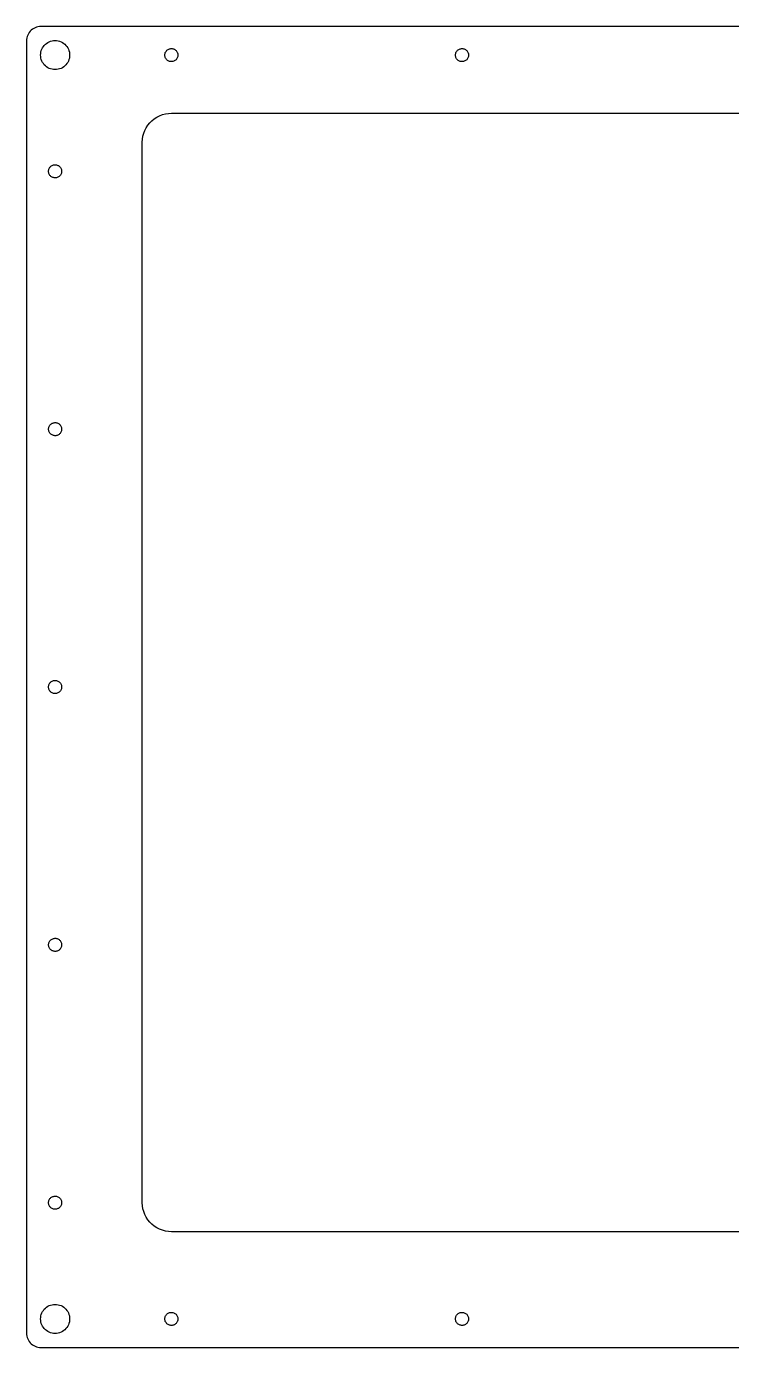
# Model space of a CAD drawing. Header units: metres. Extents: x -250 to 250, y -227 to 227.
# Drawn here: x -249.9 to -7.2, y -227.4 to 227.4 of the extents above; entities that cross this region are included whole.
import ezdxf

# ---------------------------------------------------------------- set-up
doc = ezdxf.new("R2010")
doc.units = ezdxf.units.M

msp = doc.modelspace()

# ---------------------------------------------------------------- linework, layer by layer
for p, q in [((-244.875, 227.375), (-245.398, 227.348)), ((244.875, 227.375), (-244.875, 227.375)), ((-249.848, 222.898), (-249.875, 222.375)), ((-249.766, 223.415), (-249.848, 222.898)), ((-249.63, 223.92), (-249.766, 223.415)), ((-249.443, 224.409), (-249.63, 223.92)), ((-249.205, 224.875), (-249.443, 224.409)), ((-248.92, 225.314), (-249.205, 224.875)), ((-248.591, 225.721), (-248.92, 225.314)), ((-248.221, 226.091), (-248.591, 225.721)), ((-247.814, 226.42), (-248.221, 226.091)), ((-247.375, 226.705), (-247.814, 226.42)), ((-246.909, 226.943), (-247.375, 226.705)), ((-246.42, 227.13), (-246.909, 226.943)), ((-245.915, 227.266), (-246.42, 227.13)), ((-245.398, 227.348), (-245.915, 227.266)), ((-249.875, 222.375), (-249.875, -222.375)), ((-244.973, 218.023), (-244.891, 218.54)), ((-244.891, 218.54), (-244.755, 219.045)), ((-244.755, 219.045), (-244.568, 219.534)), ((-244.568, 219.534), (-244.33, 220)), ((-244.33, 220), (-244.045, 220.439)), ((-244.045, 220.439), (-243.716, 220.846)), ((-243.716, 220.846), (-243.346, 221.216)), ((-243.346, 221.216), (-242.939, 221.545)), ((-242.939, 221.545), (-242.5, 221.83)), ((-242.5, 221.83), (-242.034, 222.068)), ((-242.034, 222.068), (-241.545, 222.255)), ((-241.545, 222.255), (-241.04, 222.391)), ((-241.04, 222.391), (-240.523, 222.473)), ((-240.523, 222.473), (-240, 222.5)), ((-240, 222.5), (-239.477, 222.473)), ((-239.477, 222.473), (-238.96, 222.391)), ((-238.96, 222.391), (-238.455, 222.255)), ((-238.455, 222.255), (-237.966, 222.068)), ((-237.966, 222.068), (-237.5, 221.83)), ((-237.5, 221.83), (-237.061, 221.545)), ((-237.061, 221.545), (-236.654, 221.216)), ((-236.654, 221.216), (-236.284, 220.846)), ((-236.284, 220.846), (-235.955, 220.439)), ((-235.955, 220.439), (-235.67, 220)), ((-235.67, 220), (-235.432, 219.534)), ((-235.432, 219.534), (-235.245, 219.045)), ((-235.245, 219.045), (-235.109, 218.54)), ((-235.109, 218.54), (-235.027, 218.023)), ((-202.165, 218.112), (-202.085, 218.347)), ((-202.085, 218.347), (-201.979, 218.571)), ((-201.979, 218.571), (-201.849, 218.782)), ((-201.849, 218.782), (-201.697, 218.978)), ((-201.697, 218.978), (-201.524, 219.155)), ((-201.524, 219.155), (-201.333, 219.313)), ((-201.333, 219.313), (-201.125, 219.449)), ((-201.125, 219.449), (-200.904, 219.56)), ((-200.904, 219.56), (-200.672, 219.647)), ((-200.672, 219.647), (-200.431, 219.708)), ((-200.431, 219.708), (-200.186, 219.742)), ((-200.186, 219.742), (-199.938, 219.749)), ((-199.938, 219.749), (-199.691, 219.729)), ((-199.691, 219.729), (-199.448, 219.681)), ((-199.448, 219.681), (-199.211, 219.607)), ((-199.211, 219.607), (-198.984, 219.508)), ((-198.984, 219.508), (-198.769, 219.384)), ((-198.769, 219.384), (-198.57, 219.237)), ((-198.57, 219.237), (-198.387, 219.069)), ((-198.387, 219.069), (-198.224, 218.882)), ((-198.224, 218.882), (-198.083, 218.678)), ((-198.083, 218.678), (-197.965, 218.46)), ((-197.965, 218.46), (-197.872, 218.231)), ((-102.165, 218.112), (-102.085, 218.347)), ((-102.085, 218.347), (-101.979, 218.571)), ((-101.979, 218.571), (-101.849, 218.782)), ((-101.849, 218.782), (-101.697, 218.978)), ((-101.697, 218.978), (-101.524, 219.155)), ((-101.524, 219.155), (-101.333, 219.313)), ((-101.333, 219.313), (-101.125, 219.449)), ((-101.125, 219.449), (-100.904, 219.56)), ((-100.904, 219.56), (-100.672, 219.647)), ((-100.672, 219.647), (-100.431, 219.708)), ((-100.431, 219.708), (-100.186, 219.742)), ((-100.186, 219.742), (-99.938, 219.749)), ((-99.938, 219.749), (-99.6909, 219.729)), ((-99.6909, 219.729), (-99.4476, 219.681)), ((-99.4476, 219.681), (-99.2111, 219.607)), ((-99.2111, 219.607), (-98.984, 219.508)), ((-98.984, 219.508), (-98.7694, 219.384)), ((-98.7694, 219.384), (-98.5696, 219.237)), ((-98.5696, 219.237), (-98.3872, 219.069)), ((-98.3872, 219.069), (-98.2244, 218.882)), ((-98.2244, 218.882), (-98.0832, 218.678)), ((-98.0832, 218.678), (-97.9652, 218.46)), ((-97.9652, 218.46), (-97.8719, 218.231)), ((-245, 217.5), (-244.973, 218.023)), ((-244.973, 216.977), (-245, 217.5)), ((-244.891, 216.46), (-244.973, 216.977)), ((-244.755, 215.955), (-244.891, 216.46)), ((-244.568, 215.466), (-244.755, 215.955)), ((-244.33, 215), (-244.568, 215.466)), ((-244.045, 214.561), (-244.33, 215)), ((-243.716, 214.154), (-244.045, 214.561)), ((-243.346, 213.784), (-243.716, 214.154)), ((-242.939, 213.455), (-243.346, 213.784)), ((-236.654, 213.784), (-237.061, 213.455)), ((-236.284, 214.154), (-236.654, 213.784)), ((-235.955, 214.561), (-236.284, 214.154)), ((-235.67, 215), (-235.955, 214.561)), ((-235.432, 215.466), (-235.67, 215)), ((-235.245, 215.955), (-235.432, 215.466)), ((-235.109, 216.46), (-235.245, 215.955)), ((-235.027, 216.977), (-235.109, 216.46)), ((-235.027, 218.023), (-235, 217.5)), ((-235, 217.5), (-235.027, 216.977)), ((-202.247, 217.624), (-202.219, 217.87)), ((-202.247, 217.376), (-202.247, 217.624)), ((-202.219, 217.13), (-202.247, 217.376)), ((-202.219, 217.87), (-202.165, 218.112)), ((-202.165, 216.888), (-202.219, 217.13)), ((-202.085, 216.653), (-202.165, 216.888)), ((-201.979, 216.429), (-202.085, 216.653)), ((-201.849, 216.218), (-201.979, 216.429)), ((-201.697, 216.022), (-201.849, 216.218)), ((-201.524, 215.845), (-201.697, 216.022)), ((-201.333, 215.687), (-201.524, 215.845)), ((-201.125, 215.551), (-201.333, 215.687)), ((-200.904, 215.44), (-201.125, 215.551)), ((-200.672, 215.353), (-200.904, 215.44)), ((-200.431, 215.292), (-200.672, 215.353)), ((-200.186, 215.258), (-200.431, 215.292)), ((-199.938, 215.251), (-200.186, 215.258)), ((-199.691, 215.271), (-199.938, 215.251)), ((-199.448, 215.319), (-199.691, 215.271)), ((-199.211, 215.393), (-199.448, 215.319)), ((-198.984, 215.492), (-199.211, 215.393)), ((-198.769, 215.616), (-198.984, 215.492)), ((-198.57, 215.763), (-198.769, 215.616)), ((-198.387, 215.931), (-198.57, 215.763)), ((-198.224, 216.118), (-198.387, 215.931)), ((-198.083, 216.322), (-198.224, 216.118)), ((-197.965, 216.54), (-198.083, 216.322)), ((-197.872, 216.769), (-197.965, 216.54)), ((-197.872, 218.231), (-197.804, 217.992)), ((-197.804, 217.008), (-197.872, 216.769)), ((-197.804, 217.992), (-197.764, 217.748)), ((-197.764, 217.252), (-197.804, 217.008)), ((-197.764, 217.748), (-197.75, 217.5)), ((-197.75, 217.5), (-197.764, 217.252)), ((-102.247, 217.624), (-102.219, 217.87)), ((-102.247, 217.376), (-102.247, 217.624)), ((-102.219, 217.13), (-102.247, 217.376)), ((-102.219, 217.87), (-102.165, 218.112)), ((-102.165, 216.888), (-102.219, 217.13)), ((-102.085, 216.653), (-102.165, 216.888)), ((-101.979, 216.429), (-102.085, 216.653)), ((-101.849, 216.218), (-101.979, 216.429)), ((-101.697, 216.022), (-101.849, 216.218)), ((-101.524, 215.845), (-101.697, 216.022)), ((-101.333, 215.687), (-101.524, 215.845)), ((-101.125, 215.551), (-101.333, 215.687)), ((-100.904, 215.44), (-101.125, 215.551)), ((-100.672, 215.353), (-100.904, 215.44)), ((-100.431, 215.292), (-100.672, 215.353)), ((-100.186, 215.258), (-100.431, 215.292)), ((-99.938, 215.251), (-100.186, 215.258)), ((-99.6909, 215.271), (-99.938, 215.251)), ((-99.4476, 215.319), (-99.6909, 215.271)), ((-99.2111, 215.393), (-99.4476, 215.319)), ((-98.984, 215.492), (-99.2111, 215.393)), ((-98.7694, 215.616), (-98.984, 215.492)), ((-98.5696, 215.763), (-98.7694, 215.616)), ((-98.3872, 215.931), (-98.5696, 215.763)), ((-98.2244, 216.118), (-98.3872, 215.931)), ((-98.0832, 216.322), (-98.2244, 216.118)), ((-97.9652, 216.54), (-98.0832, 216.322)), ((-97.8719, 216.769), (-97.9652, 216.54)), ((-97.8719, 218.231), (-97.8045, 217.992)), ((-97.8045, 217.008), (-97.8719, 216.769)), ((-97.8045, 217.992), (-97.7637, 217.748)), ((-97.7637, 217.252), (-97.8045, 217.008)), ((-97.7637, 217.748), (-97.75, 217.5)), ((-97.75, 217.5), (-97.7637, 217.252)), ((-242.5, 213.17), (-242.939, 213.455)), ((-242.034, 212.932), (-242.5, 213.17)), ((-241.545, 212.745), (-242.034, 212.932)), ((-241.04, 212.609), (-241.545, 212.745)), ((-240.523, 212.527), (-241.04, 212.609)), ((-240, 212.5), (-240.523, 212.527)), ((-239.477, 212.527), (-240, 212.5)), ((-238.96, 212.609), (-239.477, 212.527)), ((-238.455, 212.745), (-238.96, 212.609)), ((-237.966, 212.932), (-238.455, 212.745)), ((-237.5, 213.17), (-237.966, 212.932)), ((-237.061, 213.455), (-237.5, 213.17)), ((-206.691, 194.931), (-205.878, 195.59)), ((-205.878, 195.59), (-205, 196.16)), ((-205, 196.16), (-204.067, 196.635)), ((-204.067, 196.635), (-203.09, 197.011)), ((-203.09, 197.011), (-202.079, 197.281)), ((-202.079, 197.281), (-201.045, 197.445)), ((-201.045, 197.445), (-200, 197.5)), ((-200, 197.5), (200, 197.5)), ((-209.511, 190.59), (-209.135, 191.567)), ((-209.135, 191.567), (-208.66, 192.5)), ((-208.66, 192.5), (-208.09, 193.378)), ((-208.09, 193.378), (-207.431, 194.191)), ((-207.431, 194.191), (-206.691, 194.931)), ((-210, 187.5), (-209.945, 188.545)), ((-210, -177.5), (-210, 187.5)), ((-209.945, 188.545), (-209.781, 189.579)), ((-209.781, 189.579), (-209.511, 190.59)), ((-242.25, 177.5), (-242.236, 177.748)), ((-242.236, 177.252), (-242.25, 177.5)), ((-242.236, 177.748), (-242.196, 177.992)), ((-242.196, 177.992), (-242.128, 178.231)), ((-242.128, 178.231), (-242.035, 178.46)), ((-242.035, 178.46), (-241.917, 178.678)), ((-241.917, 178.678), (-241.776, 178.882)), ((-241.776, 178.882), (-241.613, 179.069)), ((-241.613, 179.069), (-241.43, 179.237)), ((-241.43, 179.237), (-241.231, 179.384)), ((-241.231, 179.384), (-241.016, 179.508)), ((-241.016, 179.508), (-240.789, 179.607)), ((-240.789, 179.607), (-240.552, 179.681)), ((-240.552, 179.681), (-240.309, 179.729)), ((-240.309, 179.729), (-240.062, 179.749)), ((-240.062, 179.749), (-239.814, 179.742)), ((-239.814, 179.742), (-239.569, 179.708)), ((-239.569, 179.708), (-239.328, 179.647)), ((-239.328, 179.647), (-239.096, 179.56)), ((-239.096, 179.56), (-238.875, 179.449)), ((-238.875, 179.449), (-238.667, 179.313)), ((-238.667, 179.313), (-238.476, 179.155)), ((-238.476, 179.155), (-238.303, 178.978)), ((-238.303, 178.978), (-238.151, 178.782)), ((-238.151, 178.782), (-238.021, 178.571)), ((-238.021, 178.571), (-237.915, 178.347)), ((-237.915, 178.347), (-237.835, 178.112)), ((-237.835, 178.112), (-237.781, 177.87)), ((-237.781, 177.87), (-237.753, 177.624)), ((-237.753, 177.376), (-237.781, 177.13)), ((-237.753, 177.624), (-237.753, 177.376)), ((-242.196, 177.008), (-242.236, 177.252)), ((-242.128, 176.769), (-242.196, 177.008)), ((-242.035, 176.54), (-242.128, 176.769)), ((-241.917, 176.322), (-242.035, 176.54)), ((-241.776, 176.118), (-241.917, 176.322)), ((-241.613, 175.931), (-241.776, 176.118)), ((-241.43, 175.763), (-241.613, 175.931)), ((-241.231, 175.616), (-241.43, 175.763)), ((-241.016, 175.492), (-241.231, 175.616)), ((-240.789, 175.393), (-241.016, 175.492)), ((-240.552, 175.319), (-240.789, 175.393)), ((-240.309, 175.271), (-240.552, 175.319)), ((-240.062, 175.251), (-240.309, 175.271)), ((-239.814, 175.258), (-240.062, 175.251)), ((-239.569, 175.292), (-239.814, 175.258)), ((-239.328, 175.353), (-239.569, 175.292)), ((-239.096, 175.44), (-239.328, 175.353)), ((-238.875, 175.551), (-239.096, 175.44)), ((-238.667, 175.687), (-238.875, 175.551)), ((-238.476, 175.845), (-238.667, 175.687)), ((-238.303, 176.022), (-238.476, 175.845)), ((-238.151, 176.218), (-238.303, 176.022)), ((-238.021, 176.429), (-238.151, 176.218)), ((-237.915, 176.653), (-238.021, 176.429)), ((-237.835, 176.888), (-237.915, 176.653)), ((-237.781, 177.13), (-237.835, 176.888)), ((-240.552, 90.9312), (-240.309, 90.9787)), ((-240.309, 90.9787), (-240.062, 90.9991)), ((-240.062, 90.9991), (-239.814, 90.9923)), ((-239.814, 90.9923), (-239.569, 90.9583)), ((-239.569, 90.9583), (-239.328, 90.8974)), ((-242.25, 88.75), (-242.236, 88.9975)), ((-242.236, 88.5025), (-242.25, 88.75)), ((-242.236, 88.9975), (-242.196, 89.242)), ((-242.196, 88.258), (-242.236, 88.5025)), ((-242.196, 89.242), (-242.128, 89.4806)), ((-242.128, 88.0194), (-242.196, 88.258)), ((-242.128, 89.4806), (-242.035, 89.7102)), ((-242.035, 87.7897), (-242.128, 88.0194)), ((-242.035, 89.7102), (-241.917, 89.9283)), ((-241.917, 87.5717), (-242.035, 87.7897)), ((-241.917, 89.9283), (-241.776, 90.132)), ((-241.776, 87.368), (-241.917, 87.5717)), ((-241.776, 90.132), (-241.613, 90.3189)), ((-241.613, 87.1811), (-241.776, 87.368)), ((-241.613, 90.3189), (-241.43, 90.4868)), ((-241.43, 87.0132), (-241.613, 87.1811)), ((-241.43, 90.4868), (-241.231, 90.6336)), ((-241.231, 86.8664), (-241.43, 87.0132)), ((-241.231, 90.6336), (-241.016, 90.7576)), ((-241.016, 86.7424), (-241.231, 86.8664)), ((-241.016, 90.7576), (-240.789, 90.8571)), ((-240.789, 86.6429), (-241.016, 86.7424)), ((-240.789, 90.8571), (-240.552, 90.9312)), ((-240.552, 86.5688), (-240.789, 86.6429)), ((-240.309, 86.5213), (-240.552, 86.5688)), ((-240.062, 86.5009), (-240.309, 86.5213)), ((-239.814, 86.5077), (-240.062, 86.5009)), ((-239.569, 86.5417), (-239.814, 86.5077)), ((-239.328, 86.6026), (-239.569, 86.5417)), ((-239.328, 90.8974), (-239.096, 90.8105)), ((-239.096, 86.6895), (-239.328, 86.6026)), ((-239.096, 90.8105), (-238.875, 90.6985)), ((-238.875, 86.8014), (-239.096, 86.6895)), ((-238.875, 90.6985), (-238.667, 90.563)), ((-238.667, 86.937), (-238.875, 86.8014)), ((-238.667, 90.563), (-238.476, 90.4054)), ((-238.476, 87.0946), (-238.667, 86.937)), ((-238.476, 90.4054), (-238.303, 90.2277)), ((-238.303, 87.2723), (-238.476, 87.0946)), ((-238.303, 90.2277), (-238.151, 90.0321)), ((-238.151, 87.4679), (-238.303, 87.2723)), ((-238.151, 90.0321), (-238.021, 89.8209)), ((-238.021, 87.6791), (-238.151, 87.4679)), ((-238.021, 89.8209), (-237.915, 89.5967)), ((-237.915, 87.9033), (-238.021, 87.6791)), ((-237.915, 89.5967), (-237.835, 89.3622)), ((-237.835, 88.1378), (-237.915, 87.9033)), ((-237.835, 89.3622), (-237.781, 89.1203)), ((-237.781, 88.3797), (-237.835, 88.1378)), ((-237.781, 89.1203), (-237.753, 88.8739)), ((-237.753, 88.6261), (-237.781, 88.3797)), ((-237.753, 88.8739), (-237.753, 88.6261)), ((-242.25, 0), (-242.236, 0.24751)), ((-242.236, -0.24751), (-242.25, 0)), ((-242.236, 0.24751), (-242.196, 0.49202)), ((-242.196, 0.49202), (-242.128, 0.73056)), ((-242.128, 0.73056), (-242.035, 0.96024)), ((-242.035, 0.96024), (-241.917, 1.17825)), ((-241.917, 1.17825), (-241.776, 1.38197)), ((-241.776, 1.38197), (-241.613, 1.56891)), ((-241.613, 1.56891), (-241.43, 1.7368)), ((-241.43, 1.7368), (-241.231, 1.88362)), ((-241.231, 1.88362), (-241.016, 2.00757)), ((-241.016, 2.00757), (-240.789, 2.10715)), ((-240.789, 2.10715), (-240.552, 2.18114)), ((-240.552, 2.18114), (-240.309, 2.22867)), ((-240.309, 2.22867), (-240.062, 2.24915)), ((-240.062, 2.24915), (-239.814, 2.24231)), ((-239.814, 2.24231), (-239.569, 2.20825)), ((-239.569, 2.20825), (-239.328, 2.1474)), ((-239.328, 2.1474), (-239.096, 2.06049)), ((-239.096, 2.06049), (-238.875, 1.94855)), ((-238.875, 1.94855), (-238.667, 1.81296)), ((-238.667, 1.81296), (-238.476, 1.65536)), ((-238.476, 1.65536), (-238.303, 1.47769)), ((-238.303, 1.47769), (-238.151, 1.28206)), ((-238.151, 1.28206), (-238.021, 1.07088)), ((-238.021, 1.07088), (-237.915, 0.84669)), ((-237.915, 0.84669), (-237.835, 0.61223)), ((-237.835, 0.61223), (-237.781, 0.37033)), ((-237.781, 0.37033), (-237.753, 0.12395)), ((-237.753, 0.12395), (-237.753, -0.12395)), ((-242.196, -0.49202), (-242.236, -0.24751)), ((-242.128, -0.73056), (-242.196, -0.49202)), ((-242.035, -0.96024), (-242.128, -0.73056)), ((-241.917, -1.17825), (-242.035, -0.96024)), ((-241.776, -1.38197), (-241.917, -1.17825)), ((-241.613, -1.56891), (-241.776, -1.38197)), ((-241.43, -1.7368), (-241.613, -1.56891)), ((-241.231, -1.88362), (-241.43, -1.7368)), ((-241.016, -2.00757), (-241.231, -1.88362)), ((-240.789, -2.10715), (-241.016, -2.00757)), ((-240.552, -2.18114), (-240.789, -2.10715)), ((-240.309, -2.22867), (-240.552, -2.18114)), ((-240.062, -2.24915), (-240.309, -2.22867)), ((-239.814, -2.24231), (-240.062, -2.24915)), ((-239.569, -2.20825), (-239.814, -2.24231)), ((-239.328, -2.1474), (-239.569, -2.20825)), ((-239.096, -2.06049), (-239.328, -2.1474)), ((-238.875, -1.94855), (-239.096, -2.06049)), ((-238.667, -1.81296), (-238.875, -1.94855)), ((-238.476, -1.65536), (-238.667, -1.81296)), ((-238.303, -1.47769), (-238.476, -1.65536)), ((-238.151, -1.28206), (-238.303, -1.47769)), ((-238.021, -1.07088), (-238.151, -1.28206)), ((-237.915, -0.84669), (-238.021, -1.07088)), ((-237.835, -0.61223), (-237.915, -0.84669)), ((-237.781, -0.37033), (-237.835, -0.61223)), ((-237.753, -0.12395), (-237.781, -0.37033)), ((-242.25, -88.75), (-242.236, -88.5025)), ((-242.236, -88.9975), (-242.25, -88.75)), ((-242.236, -88.5025), (-242.196, -88.258)), ((-242.196, -89.242), (-242.236, -88.9975)), ((-242.196, -88.258), (-242.128, -88.0194)), ((-242.128, -89.4806), (-242.196, -89.242)), ((-242.128, -88.0194), (-242.035, -87.7897)), ((-242.035, -89.7102), (-242.128, -89.4806)), ((-242.035, -87.7897), (-241.917, -87.5717)), ((-241.917, -89.9283), (-242.035, -89.7102)), ((-241.917, -87.5717), (-241.776, -87.368)), ((-241.776, -90.132), (-241.917, -89.9283)), ((-241.776, -87.368), (-241.613, -87.1811)), ((-241.613, -90.3189), (-241.776, -90.132)), ((-241.613, -87.1811), (-241.43, -87.0132)), ((-241.43, -90.4868), (-241.613, -90.3189)), ((-241.43, -87.0132), (-241.231, -86.8664)), ((-241.231, -90.6336), (-241.43, -90.4868)), ((-241.231, -86.8664), (-241.016, -86.7424)), ((-241.016, -90.7576), (-241.231, -90.6336)), ((-241.016, -86.7424), (-240.789, -86.6429)), ((-240.789, -90.8571), (-241.016, -90.7576)), ((-240.789, -86.6429), (-240.552, -86.5688)), ((-240.552, -90.9312), (-240.789, -90.8571)), ((-240.552, -86.5688), (-240.309, -86.5213)), ((-240.309, -90.9787), (-240.552, -90.9312)), ((-240.309, -86.5213), (-240.062, -86.5009)), ((-240.062, -86.5009), (-239.814, -86.5077)), ((-239.814, -86.5077), (-239.569, -86.5417)), ((-239.569, -86.5417), (-239.328, -86.6026)), ((-239.328, -90.8974), (-239.569, -90.9583)), ((-239.328, -86.6026), (-239.096, -86.6895)), ((-239.096, -90.8105), (-239.328, -90.8974)), ((-239.096, -86.6895), (-238.875, -86.8014)), ((-238.875, -90.6985), (-239.096, -90.8105)), ((-238.875, -86.8014), (-238.667, -86.937)), ((-238.667, -90.563), (-238.875, -90.6985)), ((-238.667, -86.937), (-238.476, -87.0946)), ((-238.476, -90.4054), (-238.667, -90.563)), ((-238.476, -87.0946), (-238.303, -87.2723)), ((-238.303, -90.2277), (-238.476, -90.4054)), ((-238.303, -87.2723), (-238.151, -87.4679)), ((-238.151, -90.0321), (-238.303, -90.2277)), ((-238.151, -87.4679), (-238.021, -87.6791)), ((-238.021, -89.8209), (-238.151, -90.0321)), ((-238.021, -87.6791), (-237.915, -87.9033)), ((-237.915, -89.5967), (-238.021, -89.8209)), ((-237.915, -87.9033), (-237.835, -88.1378)), ((-237.835, -89.3622), (-237.915, -89.5967)), ((-237.835, -88.1378), (-237.781, -88.3797)), ((-237.781, -89.1203), (-237.835, -89.3622)), ((-237.781, -88.3797), (-237.753, -88.6261)), ((-237.753, -88.8739), (-237.781, -89.1203)), ((-237.753, -88.6261), (-237.753, -88.8739)), ((-240.062, -90.9991), (-240.309, -90.9787)), ((-239.814, -90.9923), (-240.062, -90.9991)), ((-239.569, -90.9583), (-239.814, -90.9923)), ((-242.25, -177.5), (-242.236, -177.252)), ((-242.236, -177.252), (-242.196, -177.008)), ((-242.196, -177.008), (-242.128, -176.769)), ((-242.128, -176.769), (-242.035, -176.54)), ((-242.035, -176.54), (-241.917, -176.322)), ((-241.917, -176.322), (-241.776, -176.118)), ((-241.776, -176.118), (-241.613, -175.931)), ((-241.613, -175.931), (-241.43, -175.763)), ((-241.43, -175.763), (-241.231, -175.616)), ((-241.231, -175.616), (-241.016, -175.492)), ((-241.016, -175.492), (-240.789, -175.393)), ((-240.789, -175.393), (-240.552, -175.319)), ((-240.552, -175.319), (-240.309, -175.271)), ((-240.309, -175.271), (-240.062, -175.251)), ((-240.062, -175.251), (-239.814, -175.258)), ((-239.814, -175.258), (-239.569, -175.292)), ((-239.569, -175.292), (-239.328, -175.353)), ((-239.328, -175.353), (-239.096, -175.44)), ((-239.096, -175.44), (-238.875, -175.551)), ((-238.875, -175.551), (-238.667, -175.687)), ((-238.667, -175.687), (-238.476, -175.845)), ((-238.476, -175.845), (-238.303, -176.022)), ((-238.303, -176.022), (-238.151, -176.218)), ((-238.151, -176.218), (-238.021, -176.429)), ((-238.021, -176.429), (-237.915, -176.653)), ((-237.915, -176.653), (-237.835, -176.888)), ((-237.835, -176.888), (-237.781, -177.13)), ((-237.781, -177.13), (-237.753, -177.376)), ((-242.236, -177.748), (-242.25, -177.5)), ((-242.196, -177.992), (-242.236, -177.748)), ((-242.128, -178.231), (-242.196, -177.992)), ((-242.035, -178.46), (-242.128, -178.231)), ((-241.917, -178.678), (-242.035, -178.46)), ((-241.776, -178.882), (-241.917, -178.678)), ((-241.613, -179.069), (-241.776, -178.882)), ((-241.43, -179.237), (-241.613, -179.069)), ((-241.231, -179.384), (-241.43, -179.237)), ((-241.016, -179.508), (-241.231, -179.384)), ((-240.789, -179.607), (-241.016, -179.508)), ((-240.552, -179.681), (-240.789, -179.607)), ((-240.309, -179.729), (-240.552, -179.681)), ((-240.062, -179.749), (-240.309, -179.729)), ((-239.814, -179.742), (-240.062, -179.749)), ((-239.569, -179.708), (-239.814, -179.742)), ((-239.328, -179.647), (-239.569, -179.708)), ((-239.096, -179.56), (-239.328, -179.647)), ((-238.875, -179.449), (-239.096, -179.56)), ((-238.667, -179.313), (-238.875, -179.449)), ((-238.476, -179.155), (-238.667, -179.313)), ((-238.303, -178.978), (-238.476, -179.155)), ((-238.151, -178.782), (-238.303, -178.978)), ((-238.021, -178.571), (-238.151, -178.782)), ((-237.915, -178.347), (-238.021, -178.571)), ((-237.835, -178.112), (-237.915, -178.347)), ((-237.781, -177.87), (-237.835, -178.112)), ((-237.753, -177.624), (-237.781, -177.87)), ((-237.753, -177.376), (-237.753, -177.624)), ((-209.945, -178.545), (-210, -177.5)), ((-209.781, -179.579), (-209.945, -178.545)), ((-209.511, -180.59), (-209.781, -179.579)), ((-209.135, -181.567), (-209.511, -180.59)), ((-208.66, -182.5), (-209.135, -181.567)), ((-208.09, -183.378), (-208.66, -182.5)), ((-207.431, -184.191), (-208.09, -183.378)), ((-206.691, -184.931), (-207.431, -184.191)), ((-205.878, -185.59), (-206.691, -184.931)), ((-205, -186.16), (-205.878, -185.59)), ((-204.067, -186.635), (-205, -186.16)), ((-203.09, -187.011), (-204.067, -186.635)), ((-202.079, -187.281), (-203.09, -187.011)), ((-201.045, -187.445), (-202.079, -187.281)), ((-200, -187.5), (-201.045, -187.445)), ((200, -187.5), (-200, -187.5)), ((-243.346, -213.784), (-242.939, -213.455)), ((-242.939, -213.455), (-242.5, -213.17)), ((-242.5, -213.17), (-242.034, -212.932)), ((-242.034, -212.932), (-241.545, -212.745)), ((-241.545, -212.745), (-241.04, -212.609)), ((-241.04, -212.609), (-240.523, -212.527)), ((-240.523, -212.527), (-240, -212.5)), ((-240, -212.5), (-239.477, -212.527)), ((-239.477, -212.527), (-238.96, -212.609)), ((-238.96, -212.609), (-238.455, -212.745)), ((-238.455, -212.745), (-237.966, -212.932)), ((-237.966, -212.932), (-237.5, -213.17)), ((-237.5, -213.17), (-237.061, -213.455)), ((-237.061, -213.455), (-236.654, -213.784)), ((-245, -217.5), (-244.973, -216.977)), ((-244.973, -218.023), (-245, -217.5)), ((-244.973, -216.977), (-244.891, -216.46)), ((-244.891, -218.54), (-244.973, -218.023)), ((-244.891, -216.46), (-244.755, -215.955)), ((-244.755, -215.955), (-244.568, -215.466)), ((-244.568, -215.466), (-244.33, -215)), ((-244.33, -215), (-244.045, -214.561)), ((-244.045, -214.561), (-243.716, -214.154)), ((-243.716, -214.154), (-243.346, -213.784)), ((-236.654, -213.784), (-236.284, -214.154)), ((-236.284, -214.154), (-235.955, -214.561)), ((-235.955, -214.561), (-235.67, -215)), ((-235.67, -215), (-235.432, -215.466)), ((-235.432, -215.466), (-235.245, -215.955)), ((-235.245, -215.955), (-235.109, -216.46)), ((-235.109, -216.46), (-235.027, -216.977)), ((-235.027, -218.023), (-235.109, -218.54)), ((-235.027, -216.977), (-235, -217.5)), ((-235, -217.5), (-235.027, -218.023)), ((-202.247, -217.376), (-202.219, -217.13)), ((-202.247, -217.624), (-202.247, -217.376)), ((-202.219, -217.87), (-202.247, -217.624)), ((-202.219, -217.13), (-202.165, -216.888)), ((-202.165, -218.112), (-202.219, -217.87)), ((-202.165, -216.888), (-202.085, -216.653)), ((-202.085, -218.347), (-202.165, -218.112)), ((-202.085, -216.653), (-201.979, -216.429)), ((-201.979, -216.429), (-201.849, -216.218)), ((-201.849, -216.218), (-201.697, -216.022)), ((-201.697, -216.022), (-201.524, -215.845)), ((-201.524, -215.845), (-201.333, -215.687)), ((-201.333, -215.687), (-201.125, -215.551)), ((-201.125, -215.551), (-200.904, -215.44)), ((-200.904, -215.44), (-200.672, -215.353)), ((-200.672, -215.353), (-200.431, -215.292)), ((-200.431, -215.292), (-200.186, -215.258)), ((-200.186, -215.258), (-199.938, -215.251)), ((-199.938, -215.251), (-199.691, -215.271)), ((-199.691, -215.271), (-199.448, -215.319)), ((-199.448, -215.319), (-199.211, -215.393)), ((-199.211, -215.393), (-198.984, -215.492)), ((-198.984, -215.492), (-198.769, -215.616)), ((-198.769, -215.616), (-198.57, -215.763)), ((-198.57, -215.763), (-198.387, -215.931)), ((-198.387, -215.931), (-198.224, -216.118)), ((-198.224, -216.118), (-198.083, -216.322)), ((-198.083, -216.322), (-197.965, -216.54)), ((-197.965, -216.54), (-197.872, -216.769)), ((-197.872, -218.231), (-197.965, -218.46)), ((-197.872, -216.769), (-197.804, -217.008)), ((-197.804, -217.992), (-197.872, -218.231)), ((-197.804, -217.008), (-197.764, -217.252)), ((-197.764, -217.748), (-197.804, -217.992)), ((-197.764, -217.252), (-197.75, -217.5)), ((-197.75, -217.5), (-197.764, -217.748)), ((-102.247, -217.376), (-102.219, -217.13)), ((-102.247, -217.624), (-102.247, -217.376)), ((-102.219, -217.87), (-102.247, -217.624)), ((-102.219, -217.13), (-102.165, -216.888)), ((-102.165, -218.112), (-102.219, -217.87)), ((-102.165, -216.888), (-102.085, -216.653)), ((-102.085, -218.347), (-102.165, -218.112)), ((-102.085, -216.653), (-101.979, -216.429)), ((-101.979, -216.429), (-101.849, -216.218)), ((-101.849, -216.218), (-101.697, -216.022)), ((-101.697, -216.022), (-101.524, -215.845)), ((-101.524, -215.845), (-101.333, -215.687)), ((-101.333, -215.687), (-101.125, -215.551)), ((-101.125, -215.551), (-100.904, -215.44)), ((-100.904, -215.44), (-100.672, -215.353)), ((-100.672, -215.353), (-100.431, -215.292)), ((-100.431, -215.292), (-100.186, -215.258)), ((-100.186, -215.258), (-99.938, -215.251)), ((-99.938, -215.251), (-99.6909, -215.271)), ((-99.6909, -215.271), (-99.4476, -215.319)), ((-99.4476, -215.319), (-99.2111, -215.393)), ((-99.2111, -215.393), (-98.984, -215.492)), ((-98.984, -215.492), (-98.7694, -215.616)), ((-98.7694, -215.616), (-98.5696, -215.763)), ((-98.5696, -215.763), (-98.3872, -215.931)), ((-98.3872, -215.931), (-98.2244, -216.118)), ((-98.2244, -216.118), (-98.0832, -216.322)), ((-98.0832, -216.322), (-97.9652, -216.54)), ((-97.9652, -216.54), (-97.8719, -216.769)), ((-97.8719, -218.231), (-97.9652, -218.46)), ((-97.8719, -216.769), (-97.8045, -217.008)), ((-97.8045, -217.992), (-97.8719, -218.231)), ((-97.8045, -217.008), (-97.7637, -217.252)), ((-97.7637, -217.748), (-97.8045, -217.992)), ((-97.7637, -217.252), (-97.75, -217.5)), ((-97.75, -217.5), (-97.7637, -217.748)), ((-249.875, -222.375), (-249.848, -222.898)), ((-244.755, -219.045), (-244.891, -218.54)), ((-244.568, -219.534), (-244.755, -219.045)), ((-244.33, -220), (-244.568, -219.534)), ((-244.045, -220.439), (-244.33, -220)), ((-243.716, -220.846), (-244.045, -220.439)), ((-243.346, -221.216), (-243.716, -220.846)), ((-242.939, -221.545), (-243.346, -221.216)), ((-242.5, -221.83), (-242.939, -221.545)), ((-242.034, -222.068), (-242.5, -221.83)), ((-241.545, -222.255), (-242.034, -222.068)), ((-241.04, -222.391), (-241.545, -222.255)), ((-240.523, -222.473), (-241.04, -222.391)), ((-240, -222.5), (-240.523, -222.473)), ((-239.477, -222.473), (-240, -222.5)), ((-238.96, -222.391), (-239.477, -222.473)), ((-238.455, -222.255), (-238.96, -222.391)), ((-237.966, -222.068), (-238.455, -222.255)), ((-237.5, -221.83), (-237.966, -222.068)), ((-237.061, -221.545), (-237.5, -221.83)), ((-236.654, -221.216), (-237.061, -221.545)), ((-236.284, -220.846), (-236.654, -221.216)), ((-235.955, -220.439), (-236.284, -220.846)), ((-235.67, -220), (-235.955, -220.439)), ((-235.432, -219.534), (-235.67, -220)), ((-235.245, -219.045), (-235.432, -219.534)), ((-235.109, -218.54), (-235.245, -219.045)), ((-201.979, -218.571), (-202.085, -218.347)), ((-201.849, -218.782), (-201.979, -218.571)), ((-201.697, -218.978), (-201.849, -218.782)), ((-201.524, -219.155), (-201.697, -218.978)), ((-201.333, -219.313), (-201.524, -219.155)), ((-201.125, -219.449), (-201.333, -219.313)), ((-200.904, -219.56), (-201.125, -219.449)), ((-200.672, -219.647), (-200.904, -219.56)), ((-200.431, -219.708), (-200.672, -219.647)), ((-200.186, -219.742), (-200.431, -219.708)), ((-199.938, -219.749), (-200.186, -219.742)), ((-199.691, -219.729), (-199.938, -219.749)), ((-199.448, -219.681), (-199.691, -219.729)), ((-199.211, -219.607), (-199.448, -219.681)), ((-198.984, -219.508), (-199.211, -219.607)), ((-198.769, -219.384), (-198.984, -219.508)), ((-198.57, -219.237), (-198.769, -219.384)), ((-198.387, -219.069), (-198.57, -219.237)), ((-198.224, -218.882), (-198.387, -219.069)), ((-198.083, -218.678), (-198.224, -218.882)), ((-197.965, -218.46), (-198.083, -218.678)), ((-101.979, -218.571), (-102.085, -218.347)), ((-101.849, -218.782), (-101.979, -218.571)), ((-101.697, -218.978), (-101.849, -218.782)), ((-101.524, -219.155), (-101.697, -218.978)), ((-101.333, -219.313), (-101.524, -219.155)), ((-101.125, -219.449), (-101.333, -219.313)), ((-100.904, -219.56), (-101.125, -219.449)), ((-100.672, -219.647), (-100.904, -219.56)), ((-100.431, -219.708), (-100.672, -219.647)), ((-100.186, -219.742), (-100.431, -219.708)), ((-99.938, -219.749), (-100.186, -219.742)), ((-99.6909, -219.729), (-99.938, -219.749)), ((-99.4476, -219.681), (-99.6909, -219.729)), ((-99.2111, -219.607), (-99.4476, -219.681)), ((-98.984, -219.508), (-99.2111, -219.607)), ((-98.7694, -219.384), (-98.984, -219.508)), ((-98.5696, -219.237), (-98.7694, -219.384)), ((-98.3872, -219.069), (-98.5696, -219.237)), ((-98.2244, -218.882), (-98.3872, -219.069)), ((-98.0832, -218.678), (-98.2244, -218.882)), ((-97.9652, -218.46), (-98.0832, -218.678)), ((-249.848, -222.898), (-249.766, -223.415)), ((-249.766, -223.415), (-249.63, -223.92)), ((-249.63, -223.92), (-249.443, -224.409)), ((-249.443, -224.409), (-249.205, -224.875)), ((-249.205, -224.875), (-248.92, -225.314)), ((-248.92, -225.314), (-248.591, -225.721)), ((-248.591, -225.721), (-248.221, -226.091)), ((-248.221, -226.091), (-247.814, -226.42)), ((-247.814, -226.42), (-247.375, -226.705)), ((-247.375, -226.705), (-246.909, -226.943)), ((-246.909, -226.943), (-246.42, -227.13)), ((-246.42, -227.13), (-245.915, -227.266)), ((-245.915, -227.266), (-245.398, -227.348)), ((-245.398, -227.348), (-244.875, -227.375)), ((-244.875, -227.375), (244.875, -227.375))]:
    msp.add_line(p, q)

doc.saveas('drawing.dxf')
